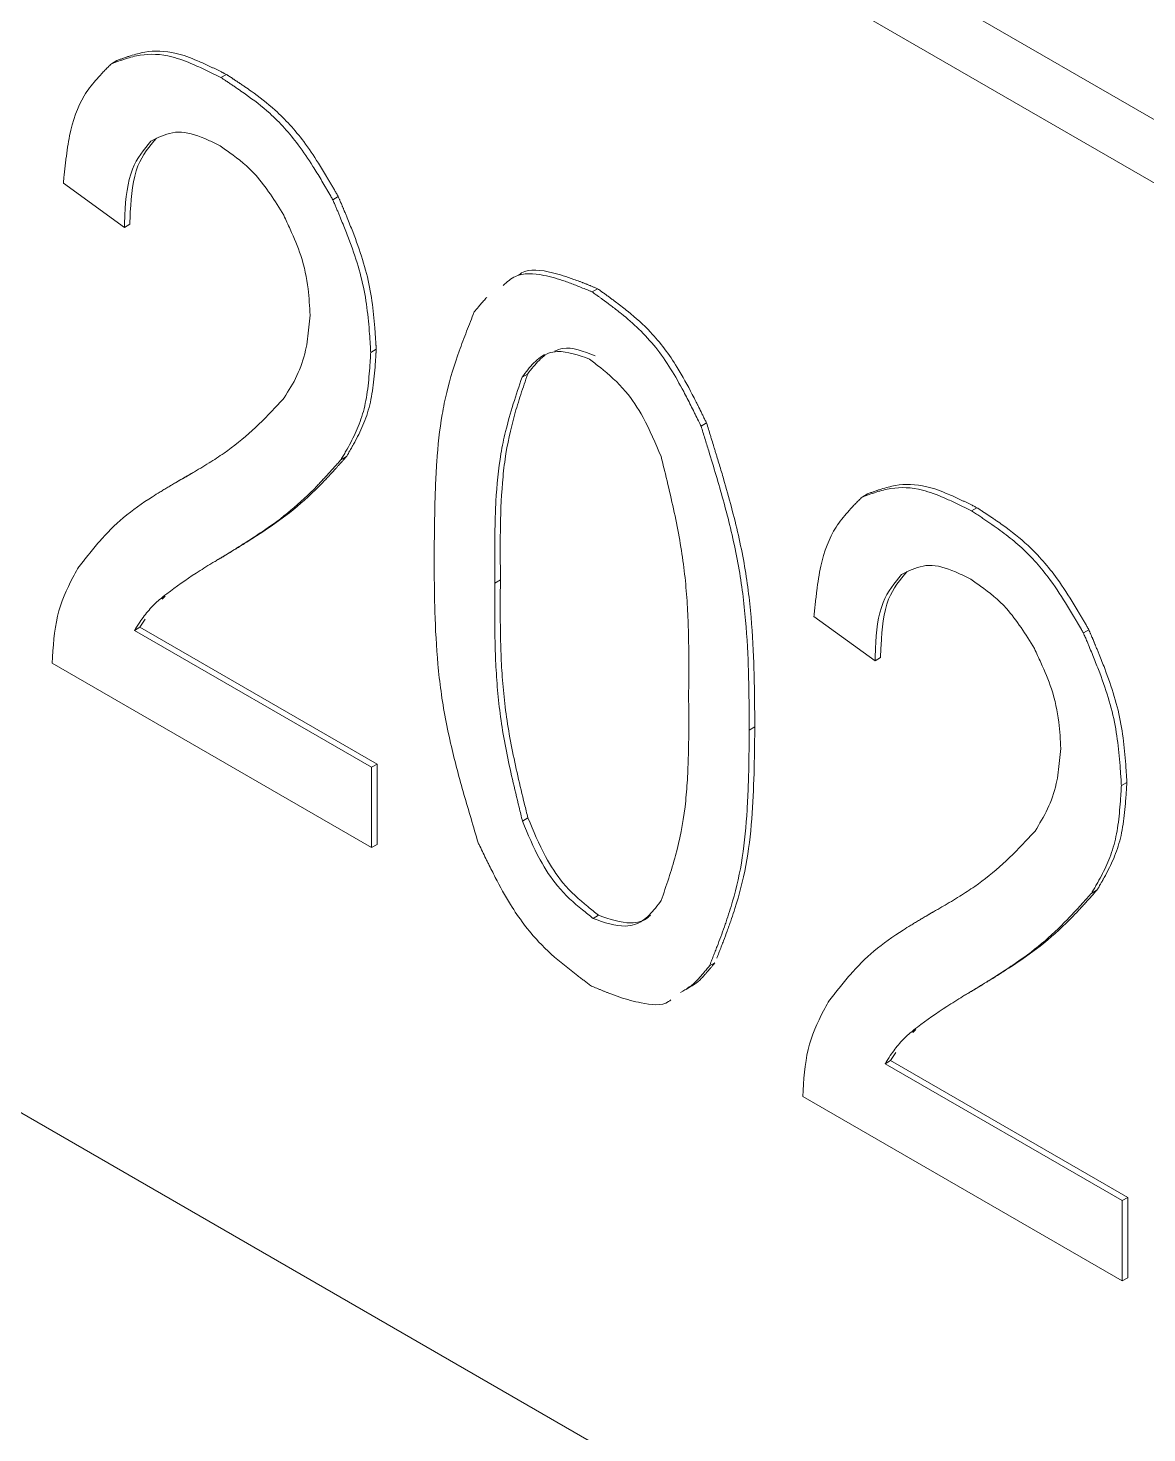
# Model space of a CAD drawing. Header units: millimetres. Extents: x -331 to 5585, y -2655 to 1513.
# Drawn here: x 4942.622 to 4944.064, y 349.839 to 351.65 of the extents above; entities that cross this region are included whole.
import ezdxf

# ---------------------------------------------------------------- set-up
doc = ezdxf.new("R2010")
doc.units = ezdxf.units.MM

msp = doc.modelspace()

# ---------------------------------------------------------------- linework, layer by layer
at = {"color": 7, "linetype": 'Continuous', "lineweight": 15}
for p, q in [((4948.6782, 348.8736), (4934.536, 357.0377)), ((4934.4653, 356.9968), (4948.6075, 348.8328)), ((4948.6075, 346.7914), (4934.4653, 354.9555)), ((4942.7298, 351.6037), (4942.7368, 351.6078)), ((4942.8709, 351.5859), (4942.878, 351.59)), ((4942.6679, 351.4496), (4942.7466, 351.3927)), ((4943.0151, 351.4285), (4943.0222, 351.4326)), ((4942.7466, 351.3927), (4942.7537, 351.3968)), ((4943.3494, 351.3097), (4943.3565, 351.3138)), ((4943.0641, 351.2317), (4943.0712, 351.2358)), ((4943.2591, 351.1997), (4943.2662, 351.2038)), ((4943.4898, 351.1366), (4943.4969, 351.1407)), ((4943.0257, 351.0934), (4943.0328, 351.0974)), ((4942.8124, 351.0637), (4942.8194, 351.0678)), ((4943.6972, 351.0452), (4943.7043, 351.0493)), ((4943.8383, 351.0274), (4943.8454, 351.0315)), ((4942.8802, 350.9725), (4942.8873, 350.9766)), ((4943.2312, 350.9384), (4943.2241, 350.9344)), ((4942.7919, 350.9133), (4942.799, 350.9174)), ((4942.7952, 350.9136), (4942.799, 350.9174)), ((4942.7666, 350.8774), (4942.7595, 350.8734)), ((4942.7666, 350.8774), (4942.7733, 350.8879)), ((4943.0722, 350.701), (4942.7666, 350.8774)), ((4943.6353, 350.8911), (4943.714, 350.8342)), ((4943.0651, 350.697), (4942.7595, 350.8734)), ((4943.9826, 350.8701), (4943.9896, 350.8741)), ((4942.6534, 350.8312), (4943.0651, 350.5935)), ((4943.714, 350.8342), (4943.7211, 350.8383)), ((4943.5519, 350.7448), (4943.559, 350.7489)), ((4943.0651, 350.697), (4943.0722, 350.701)), ((4943.0651, 350.5935), (4943.0651, 350.697)), ((4943.0722, 350.5976), (4943.0722, 350.701)), ((4944.0315, 350.6733), (4944.0386, 350.6773)), ((4943.2597, 350.6275), (4943.2667, 350.6316)), ((4943.0651, 350.5935), (4943.0722, 350.5976)), ((4943.9932, 350.5349), (4944.0003, 350.539)), ((4943.3507, 350.5021), (4943.3578, 350.5062)), ((4943.7798, 350.5052), (4943.7869, 350.5093)), ((4943.5007, 350.441), (4943.5077, 350.4451)), ((4943.8477, 350.414), (4943.8547, 350.4181)), ((4943.7594, 350.3548), (4943.7664, 350.3589)), ((4943.7627, 350.3551), (4943.7664, 350.3589)), ((4943.7341, 350.3189), (4943.727, 350.3149)), ((4944.0326, 350.1385), (4943.727, 350.3149)), ((4943.7341, 350.3189), (4943.7408, 350.3294)), ((4944.0396, 350.1425), (4943.7341, 350.3189)), ((4943.6208, 350.2727), (4944.0326, 350.035)), ((4944.0326, 350.1385), (4944.0396, 350.1425)), ((4944.0326, 350.035), (4944.0326, 350.1385)), ((4944.0396, 350.0391), (4944.0396, 350.1425)), ((4944.0326, 350.035), (4944.0396, 350.0391))]:
    msp.add_line(p, q, dxfattribs=at)
for points, knots in [([(4942.878, 351.59), (4942.8768, 351.5906), (4942.875, 351.5915), (4942.8721, 351.5929), (4942.8697, 351.5941), (4942.8674, 351.5953), (4942.865, 351.5963), (4942.8627, 351.5976), (4942.8603, 351.5986), (4942.858, 351.5998), (4942.8515, 351.6027), (4942.8363, 351.6098), (4942.8076, 351.6203), (4942.7784, 351.6209), (4942.759, 351.6153), (4942.7511, 351.6129), (4942.7486, 351.612), (4942.7467, 351.6113), (4942.7449, 351.6107), (4942.7431, 351.61), (4942.7412, 351.6094), (4942.739, 351.6086), (4942.7376, 351.6081), (4942.7368, 351.6078)], [0, 0, 0, 0, 0.022792, 0.034154, 0.056947, 0.068309, 0.079694, 0.102486, 0.113871, 0.125233, 0.148003, 0.239087, 0.421659, 0.709284, 0.854425, 0.890696, 0.899822, 0.918072, 0.936269, 0.945342, 0.963539, 0.981684, 1, 1, 1, 1]), ([(4942.7298, 351.6037), (4942.7291, 351.603), (4942.727, 351.6009), (4942.7242, 351.5981), (4942.7208, 351.5945), (4942.716, 351.5895), (4942.7067, 351.5793), (4942.6891, 351.5567), (4942.6768, 351.5214), (4942.6724, 351.4898), (4942.6709, 351.4776), (4942.6705, 351.4743), (4942.6701, 351.4711), (4942.6697, 351.4672), (4942.6693, 351.4633), (4942.6688, 351.4591), (4942.6684, 351.4545), (4942.668, 351.4512), (4942.6679, 351.4496)], [0, 0, 0, 0, 0.019803, 0.059376, 0.079144, 0.118771, 0.197736, 0.356189, 0.676398, 0.838015, 0.858238, 0.868455, 0.888656, 0.908849, 0.929036, 0.94945, 0.974605, 1, 1, 1, 1]), ([(4942.8709, 351.5859), (4942.8686, 351.5871), (4942.865, 351.5888), (4942.8591, 351.5918), (4942.8544, 351.594), (4942.8462, 351.598), (4942.831, 351.6048), (4942.8022, 351.616), (4942.7725, 351.617), (4942.7511, 351.6111), (4942.7404, 351.6075), (4942.7343, 351.6054), (4942.7313, 351.6043), (4942.7298, 351.6037)], [0, 0, 0, 0, 0.045518, 0.068311, 0.113871, 0.136617, 0.227741, 0.410221, 0.698678, 0.849051, 0.924483, 0.962183, 1, 1, 1, 1]), ([(4943.0151, 351.4285), (4943.0143, 351.43), (4943.0118, 351.4343), (4943.0084, 351.4401), (4943.0042, 351.4473), (4942.9983, 351.4573), (4942.9872, 351.4754), (4942.9668, 351.5062), (4942.937, 351.5388), (4942.9106, 351.5589), (4942.8961, 351.569), (4942.8915, 351.5722), (4942.8882, 351.5744), (4942.8855, 351.5762), (4942.8829, 351.578), (4942.8802, 351.5798), (4942.8762, 351.5824), (4942.8729, 351.5846), (4942.8709, 351.5859)], [0, 0, 0, 0, 0.021683, 0.065096, 0.086691, 0.129975, 0.216665, 0.362789, 0.610434, 0.803959, 0.852971, 0.877484, 0.889664, 0.914218, 0.926463, 0.938708, 0.963177, 1, 1, 1, 1]), ([(4943.0222, 351.4326), (4943.0214, 351.4341), (4943.0201, 351.4362), (4943.018, 351.4398), (4943.0163, 351.4427), (4943.0142, 351.4463), (4943.0125, 351.4492), (4943.0108, 351.452), (4943.0091, 351.4549), (4943.0045, 351.4628), (4942.9942, 351.4795), (4942.9738, 351.5103), (4942.9441, 351.5428), (4942.9177, 351.563), (4942.9039, 351.5726), (4942.8999, 351.5754), (4942.8979, 351.5767), (4942.8963, 351.5778), (4942.8949, 351.5787), (4942.8936, 351.5796), (4942.8923, 351.5805), (4942.8909, 351.5814), (4942.8896, 351.5823), (4942.8883, 351.5832), (4942.8866, 351.5842), (4942.8853, 351.5852), (4942.884, 351.5861), (4942.8826, 351.5869), (4942.8813, 351.5879), (4942.8796, 351.5889), (4942.8786, 351.5896), (4942.878, 351.59)], [0, 0, 0, 0, 0.021683, 0.032457, 0.05414, 0.065096, 0.086691, 0.097465, 0.108286, 0.129975, 0.216663, 0.362785, 0.610427, 0.803949, 0.852961, 0.86523, 0.877475, 0.889655, 0.895809, 0.901899, 0.914208, 0.920298, 0.926453, 0.938698, 0.944771, 0.957016, 0.96317, 0.969308, 0.981553, 0.987627, 1, 1, 1, 1]), ([(4942.7808, 351.5038), (4942.7842, 351.5056), (4942.7961, 351.5117), (4942.8189, 351.5194), (4942.8474, 351.5087), (4942.8637, 351.5011), (4942.8683, 351.4989)], [0, 0, 0, 0, 0.143307, 0.499735, 0.859441, 1, 1, 1, 1]), ([(4942.7466, 351.3927), (4942.7468, 351.3981), (4942.7476, 351.4249), (4942.7523, 351.4696), (4942.7718, 351.493), (4942.7808, 351.5038)], [0, 0, 0, 0, 0.117819, 0.591628, 1, 1, 1, 1]), ([(4942.7537, 351.3968), (4942.7538, 351.4022), (4942.7547, 351.429), (4942.7593, 351.4737), (4942.7788, 351.4971), (4942.7879, 351.5079)], [0, 0, 0, 0, 0.117819, 0.591628, 1, 1, 1, 1]), ([(4942.8683, 351.4989), (4942.873, 351.4957), (4942.8891, 351.4846), (4942.9206, 351.4593), (4942.9406, 351.4268), (4942.9519, 351.4084)], [0, 0, 0, 0, 0.151239, 0.520913, 1, 1, 1, 1]), ([(4943.0641, 351.2317), (4943.064, 351.2331), (4943.0638, 351.236), (4943.0636, 351.2395), (4943.0634, 351.243), (4943.0632, 351.2458), (4943.063, 351.2486), (4943.0628, 351.2515), (4943.0622, 351.2593), (4943.0607, 351.2778), (4943.0571, 351.3067), (4943.0485, 351.3427), (4943.0379, 351.3729), (4943.0296, 351.3938), (4943.0256, 351.4035), (4943.0234, 351.4088), (4943.0222, 351.4117), (4943.021, 351.4147), (4943.0197, 351.4177), (4943.0185, 351.4207), (4943.0168, 351.4246), (4943.0158, 351.4269), (4943.0151, 351.4285)], [0, 0, 0, 0, 0.022424, 0.045117, 0.056463, 0.078887, 0.090239, 0.101591, 0.124306, 0.214479, 0.395574, 0.574285, 0.753072, 0.84218, 0.886612, 0.897747, 0.920052, 0.931187, 0.942394, 0.964736, 0.97568, 1, 1, 1, 1]), ([(4943.0712, 351.2358), (4943.0711, 351.2365), (4943.071, 351.2379), (4943.0709, 351.2397), (4943.0708, 351.2414), (4943.0707, 351.2429), (4943.0706, 351.2443), (4943.0705, 351.2457), (4943.0704, 351.2471), (4943.0703, 351.2489), (4943.0702, 351.2503), (4943.0701, 351.2517), (4943.07, 351.2531), (4943.0699, 351.2545), (4943.0698, 351.2563), (4943.0697, 351.2577), (4943.0695, 351.2602), (4943.0689, 351.2676), (4943.0673, 351.2862), (4943.0634, 351.3152), (4943.0542, 351.3513), (4943.0433, 351.3813), (4943.0358, 351.4), (4943.0327, 351.4075), (4943.0318, 351.4097), (4943.0311, 351.4116), (4943.0304, 351.413), (4943.0298, 351.4145), (4943.0292, 351.416), (4943.0284, 351.4179), (4943.0278, 351.4194), (4943.027, 351.4212), (4943.0264, 351.4227), (4943.0258, 351.4242), (4943.0251, 351.4257), (4943.0245, 351.4272), (4943.0235, 351.4296), (4943.0228, 351.4313), (4943.0222, 351.4326)], [0, 0, 0, 0, 0.011078, 0.022424, 0.028095, 0.039441, 0.045117, 0.050788, 0.062134, 0.06781, 0.078887, 0.084563, 0.090239, 0.101591, 0.107273, 0.118624, 0.124306, 0.146759, 0.237271, 0.418278, 0.596533, 0.774785, 0.863705, 0.874804, 0.885903, 0.897038, 0.902492, 0.907945, 0.91908, 0.924797, 0.935932, 0.941423, 0.952594, 0.958047, 0.963538, 0.974709, 0.980199, 1, 1, 1, 1]), ([(4942.9519, 351.4084), (4942.9547, 351.4024), (4942.9627, 351.3853), (4942.9764, 351.3534), (4942.9841, 351.3154), (4942.9853, 351.2908), (4942.9859, 351.2796)], [0, 0, 0, 0, 0.138019, 0.393143, 0.723546, 1, 1, 1, 1]), ([(4943.3494, 351.3097), (4943.3483, 351.3102), (4943.3448, 351.3116), (4943.3389, 351.3139), (4943.3331, 351.3163), (4943.325, 351.3195), (4943.3098, 351.3252), (4943.2828, 351.3331), (4943.2532, 351.3347), (4943.2397, 351.3225), (4943.2347, 351.318)], [0, 0, 0, 0, 0.0273745, 0.0821712, 0.1368873, 0.1642298, 0.273817, 0.4932781, 0.8133619, 1, 1, 1, 1]), ([(4943.3565, 351.3138), (4943.3559, 351.314), (4943.3548, 351.3145), (4943.353, 351.3152), (4943.3513, 351.3159), (4943.3495, 351.3166), (4943.3481, 351.3172), (4943.3466, 351.3178), (4943.3451, 351.3184), (4943.3437, 351.319), (4943.3422, 351.3196), (4943.3408, 351.3202), (4943.339, 351.3208), (4943.3376, 351.3214), (4943.3361, 351.322), (4943.3347, 351.3225), (4943.3312, 351.3239), (4943.3189, 351.3285), (4943.2934, 351.3362), (4943.2668, 351.3407), (4943.2559, 351.3322), (4943.2546, 351.3312)], [0, 0, 0, 0, 0.016095, 0.03219, 0.048286, 0.064381, 0.080476, 0.088524, 0.104678, 0.120773, 0.128726, 0.144821, 0.160976, 0.177131, 0.185178, 0.201238, 0.217393, 0.281793, 0.539688, 0.946097, 1, 1, 1, 1]), ([(4943.4898, 351.1366), (4943.4891, 351.1381), (4943.4868, 351.1425), (4943.484, 351.1485), (4943.4802, 351.1559), (4943.4751, 351.1663), (4943.4603, 351.195), (4943.4392, 351.2305), (4943.41, 351.2622), (4943.3907, 351.2787), (4943.3772, 351.2893), (4943.3704, 351.2944), (4943.3665, 351.2973), (4943.3635, 351.2995), (4943.3606, 351.3016), (4943.3577, 351.3037), (4943.354, 351.3064), (4943.3512, 351.3084), (4943.3494, 351.3097)], [0, 0, 0, 0, 0.020903, 0.063062, 0.084005, 0.126008, 0.210286, 0.493165, 0.634409, 0.775085, 0.845283, 0.880332, 0.897932, 0.915469, 0.932972, 0.950537, 0.968103, 1, 1, 1, 1]), ([(4943.4969, 351.1407), (4943.4965, 351.1414), (4943.4954, 351.1436), (4943.4939, 351.1466), (4943.4921, 351.1503), (4943.4906, 351.1533), (4943.4894, 351.1559), (4943.4884, 351.1578), (4943.4877, 351.1593), (4943.4868, 351.1611), (4943.486, 351.1626), (4943.4851, 351.1644), (4943.4841, 351.1663), (4943.4819, 351.1708), (4943.4739, 351.1863), (4943.4568, 351.218), (4943.4286, 351.256), (4943.4007, 351.2805), (4943.3847, 351.2931), (4943.3779, 351.2981), (4943.3757, 351.2997), (4943.3742, 351.3009), (4943.373, 351.3018), (4943.3714, 351.3029), (4943.3702, 351.3038), (4943.3689, 351.3047), (4943.3677, 351.3056), (4943.3665, 351.3066), (4943.3649, 351.3076), (4943.3637, 351.3085), (4943.3615, 351.3101), (4943.3592, 351.3118), (4943.3573, 351.3132), (4943.3565, 351.3138)], [0, 0, 0, 0, 0.0103362, 0.0314388, 0.0419707, 0.0630734, 0.0736442, 0.0788123, 0.0893831, 0.0945909, 0.1050065, 0.1104098, 0.1208255, 0.1314748, 0.1734589, 0.3419045, 0.5854192, 0.7642006, 0.8531225, 0.8753606, 0.8864677, 0.8920339, 0.9031663, 0.9086704, 0.9198027, 0.9253689, 0.9309351, 0.9420675, 0.947543, 0.9586754, 0.9642416, 0.9864738, 1, 1, 1, 1]), ([(4943.2136, 351.3025), (4943.2122, 351.301), (4943.2094, 351.298), (4943.2061, 351.2941), (4943.2031, 351.2905), (4943.2004, 351.2874), (4943.1984, 351.285), (4943.1974, 351.2838)], [0, 0, 0, 0, 0.249317, 0.499403, 0.624047, 0.812221, 1, 1, 1, 1]), ([(4942.9859, 351.2796), (4942.9854, 351.2745), (4942.984, 351.259), (4942.9806, 351.2311), (4942.9697, 351.2006), (4942.9584, 351.1825), (4942.9527, 351.1733)], [0, 0, 0, 0, 0.123476, 0.370515, 0.681119, 1, 1, 1, 1]), ([(4943.1974, 351.2838), (4943.1958, 351.2796), (4943.1925, 351.2714), (4943.1876, 351.2589), (4943.1828, 351.2462), (4943.1735, 351.2208), (4943.1637, 351.1899), (4943.1539, 351.1423), (4943.1496, 351.1014), (4943.1474, 351.0591), (4943.1466, 351.0298), (4943.1462, 351.0031), (4943.146, 350.9872), (4943.1459, 350.9792)], [0, 0, 0, 0, 0.047655, 0.095394, 0.143146, 0.190877, 0.381862, 0.477374, 0.668536, 0.763993, 0.859472, 0.92974, 1, 1, 1, 1]), ([(4943.3007, 351.2331), (4943.3043, 351.2346), (4943.3189, 351.2408), (4943.3384, 351.233), (4943.3531, 351.2272)], [0, 0, 0, 0, 0.246083, 1, 1, 1, 1]), ([(4943.0257, 351.0934), (4943.0263, 351.0943), (4943.0273, 351.0961), (4943.0294, 351.0997), (4943.0316, 351.1034), (4943.0352, 351.1099), (4943.0418, 351.122), (4943.051, 351.1419), (4943.0584, 351.1693), (4943.0615, 351.1948), (4943.0628, 351.2119), (4943.0633, 351.2198), (4943.0636, 351.2238), (4943.0638, 351.2278), (4943.064, 351.2304), (4943.0641, 351.2317)], [0, 0, 0, 0, 0.024293, 0.048553, 0.097041, 0.121528, 0.218589, 0.412945, 0.60742, 0.803203, 0.901659, 0.926035, 0.950693, 0.975347, 1, 1, 1, 1]), ([(4943.0328, 351.0974), (4943.0331, 351.0979), (4943.0336, 351.0988), (4943.0344, 351.1002), (4943.0355, 351.102), (4943.0364, 351.1036), (4943.0373, 351.1052), (4943.0378, 351.1061), (4943.0383, 351.107), (4943.0389, 351.1079), (4943.0394, 351.1089), (4943.0399, 351.1098), (4943.0404, 351.1107), (4943.0419, 351.1132), (4943.0472, 351.1231), (4943.0559, 351.1404), (4943.0643, 351.167), (4943.0678, 351.192), (4943.0693, 351.2087), (4943.0698, 351.2156), (4943.07, 351.2179), (4943.07, 351.2192), (4943.0702, 351.2205), (4943.0702, 351.2214), (4943.0703, 351.2227), (4943.0704, 351.2241), (4943.0705, 351.2254), (4943.0705, 351.2264), (4943.0706, 351.2277), (4943.0707, 351.229), (4943.0708, 351.2303), (4943.0709, 351.2316), (4943.071, 351.2329), (4943.0711, 351.2344), (4943.0711, 351.2353), (4943.0712, 351.2358)], [0, 0, 0, 0, 0.0122917, 0.0242924, 0.036552, 0.0608443, 0.0666994, 0.0789589, 0.0850728, 0.0909279, 0.1031874, 0.1093012, 0.1154151, 0.1273511, 0.1761047, 0.3702011, 0.564875, 0.7592669, 0.8563762, 0.8807631, 0.8868598, 0.8990474, 0.9051441, 0.9109467, 0.9170378, 0.9292254, 0.9353166, 0.9414077, 0.9474988, 0.9596811, 0.9657722, 0.9718633, 0.983757, 0.9898481, 1, 1, 1, 1]), ([(4943.2591, 351.1997), (4943.2616, 351.2029), (4943.2688, 351.2124), (4943.2818, 351.2272), (4943.3081, 351.2365), (4943.3317, 351.2282), (4943.3461, 351.2231)], [0, 0, 0, 0, 0.125461, 0.369472, 0.616471, 1, 1, 1, 1]), ([(4943.2662, 351.2038), (4943.2686, 351.207), (4943.2755, 351.2163), (4943.2837, 351.2238), (4943.289, 351.2287)], [0, 0, 0, 0, 0.352346, 1, 1, 1, 1]), ([(4943.3461, 351.2231), (4943.3507, 351.2195), (4943.3665, 351.207), (4943.392, 351.1852), (4943.4188, 351.1437), (4943.4311, 351.1145), (4943.4382, 351.0975)], [0, 0, 0, 0, 0.1214168, 0.4144001, 0.6604929, 1, 1, 1, 1]), ([(4943.2312, 350.9384), (4943.2312, 350.9412), (4943.2311, 350.9453), (4943.2311, 350.9521), (4943.2311, 350.9576), (4943.231, 350.9631), (4943.231, 350.9685), (4943.231, 350.974), (4943.231, 350.9794), (4943.231, 350.9876), (4943.2312, 351.016), (4943.2325, 351.0534), (4943.238, 351.1044), (4943.2464, 351.1421), (4943.2574, 351.1776), (4943.2633, 351.195), (4943.2662, 351.2038)], [0, 0, 0, 0, 0.028164, 0.042246, 0.07041, 0.084492, 0.098574, 0.126569, 0.140651, 0.154733, 0.211061, 0.436124, 0.548735, 0.773232, 0.886601, 1, 1, 1, 1]), ([(4943.2241, 350.9344), (4943.2241, 350.9371), (4943.224, 350.9453), (4943.224, 350.9562), (4943.2239, 350.9671), (4943.2239, 350.9835), (4943.2241, 351.0079), (4943.2256, 351.0506), (4943.2295, 351.0918), (4943.2382, 351.1328), (4943.2476, 351.1654), (4943.2553, 351.1883), (4943.2591, 351.1997)], [0, 0, 0, 0, 0.028163, 0.084488, 0.112482, 0.140644, 0.253133, 0.365709, 0.59095, 0.703565, 0.85168, 1, 1, 1, 1]), ([(4942.9527, 351.1733), (4942.95, 351.1704), (4942.9365, 351.1559), (4942.912, 351.13), (4942.8816, 351.1059), (4942.8551, 351.0887), (4942.8396, 351.0794), (4942.8287, 351.0731), (4942.8233, 351.0699), (4942.8178, 351.0669), (4942.8142, 351.0648), (4942.8124, 351.0637)], [0, 0, 0, 0, 0.065105, 0.325674, 0.58646, 0.716722, 0.858417, 0.893795, 0.929242, 0.964553, 1, 1, 1, 1]), ([(4943.5519, 350.7448), (4943.5519, 350.7503), (4943.5518, 350.7612), (4943.5517, 350.7749), (4943.5515, 350.7886), (4943.5512, 350.8078), (4943.5501, 350.8466), (4943.5472, 350.8918), (4943.5398, 350.9499), (4943.5282, 351.0066), (4943.5125, 351.0626), (4943.5013, 351.0995), (4943.4947, 351.1207), (4943.4914, 351.1313), (4943.4898, 351.1366)], [0, 0, 0, 0, 0.044567, 0.089001, 0.111286, 0.155727, 0.24478, 0.422892, 0.511956, 0.690425, 0.845021, 0.922482, 0.961228, 1, 1, 1, 1]), ([(4943.559, 350.7489), (4943.559, 350.7516), (4943.559, 350.7558), (4943.5589, 350.7626), (4943.5589, 350.7681), (4943.5588, 350.7749), (4943.5587, 350.7817), (4943.5587, 350.7886), (4943.5585, 350.7955), (4943.5585, 350.8009), (4943.5583, 350.8106), (4943.5576, 350.8396), (4943.5551, 350.89), (4943.5465, 350.9598), (4943.5325, 351.0201), (4943.5206, 351.0626), (4943.5143, 351.0838), (4943.5111, 351.0944), (4943.5092, 351.1005), (4943.5078, 351.1051), (4943.506, 351.1111), (4943.5041, 351.1172), (4943.5022, 351.1233), (4943.5008, 351.1279), (4943.499, 351.1336), (4943.4977, 351.1379), (4943.4969, 351.1407)], [0, 0, 0, 0, 0.022284, 0.033426, 0.05571, 0.066719, 0.089003, 0.111289, 0.122432, 0.144719, 0.155731, 0.200316, 0.378441, 0.55675, 0.735182, 0.824117, 0.868712, 0.890883, 0.901994, 0.913106, 0.924352, 0.94648, 0.957617, 0.968755, 0.979893, 1, 1, 1, 1]), ([(4942.8802, 350.9725), (4942.8819, 350.9735), (4942.8851, 350.9755), (4942.89, 350.9786), (4942.8966, 350.9827), (4942.9079, 350.9899), (4942.9305, 351.0046), (4942.9614, 351.027), (4942.9853, 351.0495), (4942.9975, 351.0624), (4942.9998, 351.0648), (4943.0014, 351.0666), (4943.0034, 351.0687), (4943.006, 351.0715), (4943.0093, 351.0751), (4943.0125, 351.0786), (4943.0151, 351.0815), (4943.0171, 351.0836), (4943.0186, 351.0855), (4943.0203, 351.0872), (4943.0219, 351.089), (4943.0238, 351.0912), (4943.0251, 351.0927), (4943.0257, 351.0934)], [0, 0, 0, 0, 0.030762, 0.061525, 0.092287, 0.153818, 0.276877, 0.522981, 0.761176, 0.791062, 0.798489, 0.813493, 0.828321, 0.843273, 0.87315, 0.902976, 0.917876, 0.932775, 0.947827, 0.955201, 0.970075, 0.985126, 1, 1, 1, 1]), ([(4942.8906, 350.9786), (4942.8911, 350.979), (4942.8925, 350.9798), (4942.8947, 350.9811), (4942.8971, 350.9827), (4942.8996, 350.9842), (4942.902, 350.9857), (4942.9052, 350.9878), (4942.9085, 350.9898), (4942.9142, 350.9935), (4942.9312, 351.0044), (4942.961, 351.0249), (4942.9884, 351.0498), (4943.0037, 351.0655), (4943.0072, 351.0692), (4943.0079, 351.0701), (4943.0089, 351.071), (4943.0096, 351.0718), (4943.0105, 351.0728), (4943.0114, 351.0738), (4943.0137, 351.0762), (4943.0162, 351.0791), (4943.0186, 351.0816), (4943.0199, 351.083), (4943.0206, 351.0838), (4943.0215, 351.0849), (4943.0224, 351.0859), (4943.0234, 351.0869), (4943.0243, 351.0879), (4943.025, 351.0887), (4943.0259, 351.0897), (4943.0266, 351.0905), (4943.0275, 351.0916), (4943.0283, 351.0924), (4943.0292, 351.0934), (4943.0299, 351.0942), (4943.0308, 351.0952), (4943.0317, 351.0962), (4943.0325, 351.097), (4943.0328, 351.0974)], [0, 0, 0, 0, 0.01013, 0.025788, 0.041548, 0.057173, 0.072966, 0.088726, 0.120079, 0.135807, 0.198623, 0.449935, 0.724469, 0.793315, 0.797652, 0.806326, 0.810484, 0.819158, 0.823495, 0.832143, 0.840637, 0.875201, 0.892315, 0.896626, 0.905247, 0.909558, 0.918179, 0.9268, 0.93111, 0.939705, 0.944016, 0.952637, 0.956947, 0.965542, 0.969853, 0.978474, 0.982784, 0.991379, 1, 1, 1, 1]), ([(4943.4382, 351.0975), (4943.4397, 351.0915), (4943.4471, 351.0614), (4943.46, 351.0071), (4943.469, 350.9483), (4943.4724, 350.9029), (4943.4737, 350.8695), (4943.474, 350.8421), (4943.4739, 350.823), (4943.4739, 350.8112), (4943.4738, 350.8012), (4943.4738, 350.7939), (4943.4737, 350.7903)], [0, 0, 0, 0, 0.055898, 0.28002, 0.504416, 0.616543, 0.728476, 0.840463, 0.896534, 0.924569, 0.962284, 1, 1, 1, 1]), ([(4942.835, 351.0767), (4942.8344, 351.0764), (4942.8328, 351.0755), (4942.8304, 351.074), (4942.8276, 351.0725), (4942.8249, 351.0709), (4942.8222, 351.0693), (4942.8204, 351.0683), (4942.8194, 351.0678)], [0, 0, 0, 0, 0.12449, 0.300202, 0.474899, 0.649254, 0.825304, 1, 1, 1, 1]), ([(4942.8124, 351.0637), (4942.8107, 351.0627), (4942.8083, 351.0612), (4942.8049, 351.0593), (4942.8025, 351.0578), (4942.8, 351.0563), (4942.7975, 351.0548), (4942.7951, 351.0533), (4942.7901, 351.0503), (4942.773, 351.0395), (4942.7453, 351.0206), (4942.7189, 350.9937), (4942.7036, 350.9749), (4942.6966, 350.9661), (4942.6932, 350.9617), (4942.6903, 350.958), (4942.688, 350.9551), (4942.6868, 350.9536), (4942.6863, 350.9528)], [0, 0, 0, 0, 0.034792, 0.0519862, 0.0693641, 0.0867421, 0.1040838, 0.1215743, 0.1389161, 0.2083288, 0.4861724, 0.7422409, 0.8710804, 0.9033211, 0.9355069, 0.9676654, 0.9837446, 1, 1, 1, 1]), ([(4943.8383, 351.0274), (4943.836, 351.0286), (4943.8325, 351.0303), (4943.8266, 351.0333), (4943.8219, 351.0355), (4943.8137, 351.0395), (4943.7984, 351.0463), (4943.7696, 351.0575), (4943.74, 351.0585), (4943.7185, 351.0526), (4943.7078, 351.049), (4943.7018, 351.0469), (4943.6987, 351.0458), (4943.6972, 351.0452)], [0, 0, 0, 0, 0.0455856, 0.0683106, 0.1138706, 0.1366167, 0.227741, 0.4102208, 0.6986777, 0.849051, 0.9244833, 0.9621826, 1, 1, 1, 1]), ([(4943.8454, 351.0315), (4943.8442, 351.0321), (4943.8425, 351.033), (4943.8395, 351.0344), (4943.8372, 351.0356), (4943.8348, 351.0368), (4943.8325, 351.0378), (4943.8301, 351.0391), (4943.8278, 351.0401), (4943.8254, 351.0413), (4943.819, 351.0442), (4943.8037, 351.0513), (4943.775, 351.0618), (4943.7458, 351.0624), (4943.7264, 351.0568), (4943.7186, 351.0544), (4943.716, 351.0535), (4943.7142, 351.0528), (4943.7123, 351.0522), (4943.7105, 351.0515), (4943.7087, 351.0509), (4943.7065, 351.0501), (4943.705, 351.0496), (4943.7043, 351.0493)], [0, 0, 0, 0, 0.022792, 0.034154, 0.056947, 0.068309, 0.079694, 0.102486, 0.113871, 0.125233, 0.148003, 0.239087, 0.421659, 0.709284, 0.854425, 0.890696, 0.899822, 0.918072, 0.936269, 0.945342, 0.963539, 0.981684, 1, 1, 1, 1]), ([(4943.6972, 351.0452), (4943.6965, 351.0445), (4943.6944, 351.0424), (4943.6917, 351.0396), (4943.6889, 351.0368), (4943.6848, 351.0325), (4943.6761, 351.023), (4943.6581, 351.001), (4943.6449, 350.9659), (4943.6399, 350.9324), (4943.6379, 350.916), (4943.637, 350.9077), (4943.6363, 350.9008), (4943.6357, 350.8952), (4943.6355, 350.8925), (4943.6353, 350.8911)], [0, 0, 0, 0, 0.019804, 0.059379, 0.079148, 0.098884, 0.178087, 0.336399, 0.656618, 0.828008, 0.871067, 0.914068, 0.95704, 0.978641, 1, 1, 1, 1]), ([(4943.9826, 350.8701), (4943.9817, 350.8715), (4943.9792, 350.8758), (4943.9759, 350.8816), (4943.9725, 350.8873), (4943.9674, 350.8959), (4943.9561, 350.9145), (4943.9349, 350.9471), (4943.9072, 350.9773), (4943.8803, 350.9987), (4943.8656, 351.0092), (4943.8568, 351.0151), (4943.8542, 351.0169), (4943.8516, 351.0187), (4943.8489, 351.0204), (4943.8463, 351.0222), (4943.8427, 351.0245), (4943.8401, 351.0263), (4943.8383, 351.0274)], [0, 0, 0, 0, 0.021681, 0.06509, 0.086684, 0.108278, 0.194929, 0.368642, 0.61437, 0.740537, 0.870116, 0.886369, 0.902558, 0.918834, 0.93507, 0.951323, 0.967512, 1, 1, 1, 1]), ([(4943.9896, 350.8741), (4943.9892, 350.8749), (4943.988, 350.877), (4943.9863, 350.8799), (4943.9842, 350.8835), (4943.9825, 350.8864), (4943.9808, 350.8893), (4943.9791, 350.8921), (4943.9774, 350.895), (4943.9744, 350.9), (4943.9654, 350.915), (4943.9459, 350.9458), (4943.9145, 350.982), (4943.8869, 351.0031), (4943.8719, 351.0138), (4943.8673, 351.0169), (4943.8653, 351.0183), (4943.8639, 351.0192), (4943.8625, 351.0202), (4943.8611, 351.0211), (4943.8597, 351.022), (4943.8583, 351.023), (4943.8569, 351.0239), (4943.8555, 351.0249), (4943.8541, 351.0257), (4943.8527, 351.0267), (4943.8513, 351.0276), (4943.85, 351.0285), (4943.8486, 351.0295), (4943.8472, 351.0303), (4943.8461, 351.031), (4943.8454, 351.0315)], [0, 0, 0, 0, 0.010957, 0.032463, 0.043375, 0.065108, 0.075884, 0.086707, 0.108306, 0.119175, 0.162569, 0.33611, 0.592354, 0.794626, 0.845949, 0.871559, 0.877972, 0.884385, 0.897234, 0.903647, 0.91006, 0.922886, 0.929299, 0.935712, 0.948519, 0.954996, 0.961409, 0.974235, 0.980648, 0.987045, 1, 1, 1, 1]), ([(4942.7919, 350.9133), (4942.795, 350.9157), (4942.8104, 350.9274), (4942.8326, 350.9435), (4942.8543, 350.9568), (4942.8638, 350.9626), (4942.8672, 350.9647), (4942.8707, 350.9668), (4942.8741, 350.9689), (4942.8776, 350.9709), (4942.8794, 350.972), (4942.8802, 350.9725)], [0, 0, 0, 0, 0.108826, 0.544066, 0.771849, 0.828874, 0.857415, 0.885955, 0.943093, 0.971403, 1, 1, 1, 1]), ([(4942.8679, 350.9649), (4942.8692, 350.9656), (4942.8709, 350.9667), (4942.873, 350.968), (4942.8748, 350.969), (4942.8765, 350.9701), (4942.8782, 350.9711), (4942.8799, 350.9722), (4942.8817, 350.9732), (4942.8834, 350.9742), (4942.8851, 350.9752), (4942.8864, 350.976), (4942.8873, 350.9766)], [0, 0, 0, 0, 0.197316, 0.264798, 0.331192, 0.465063, 0.531457, 0.598938, 0.733075, 0.799469, 0.865863, 1, 1, 1, 1]), ([(4943.1459, 350.9792), (4943.1459, 350.9738), (4943.1459, 350.9575), (4943.146, 350.9302), (4943.1468, 350.8862), (4943.1492, 350.8413), (4943.1556, 350.7835), (4943.1662, 350.7274), (4943.1839, 350.6618), (4943.1964, 350.6204), (4943.2026, 350.5996)], [0, 0, 0, 0, 0.0457163, 0.1372875, 0.228881, 0.4121885, 0.5038362, 0.6873773, 0.8434604, 1, 1, 1, 1]), ([(4942.6863, 350.9528), (4942.6842, 350.9491), (4942.6741, 350.9303), (4942.6574, 350.8943), (4942.6547, 350.8522), (4942.6534, 350.8312)], [0, 0, 0, 0, 0.111106, 0.557312, 1, 1, 1, 1]), ([(4943.7211, 350.8383), (4943.7213, 350.8437), (4943.7221, 350.8705), (4943.7268, 350.9152), (4943.7463, 350.9386), (4943.7553, 350.9494)], [0, 0, 0, 0, 0.117819, 0.591628, 1, 1, 1, 1]), ([(4943.7482, 350.9453), (4943.7516, 350.9471), (4943.7636, 350.9532), (4943.7863, 350.9609), (4943.8148, 350.9503), (4943.8312, 350.9426), (4943.8357, 350.9404)], [0, 0, 0, 0, 0.143307, 0.499735, 0.859441, 1, 1, 1, 1]), ([(4943.2597, 350.6275), (4943.2582, 350.6335), (4943.2508, 350.6636), (4943.2378, 350.7178), (4943.2288, 350.7767), (4943.2255, 350.8221), (4943.2242, 350.8555), (4943.2239, 350.8851), (4943.2239, 350.9114), (4943.224, 350.9267), (4943.2241, 350.9344)], [0, 0, 0, 0, 0.0559513, 0.2803284, 0.5049994, 0.6172557, 0.7293219, 0.8414426, 0.9208034, 1, 1, 1, 1]), ([(4943.2667, 350.6316), (4943.2652, 350.6376), (4943.2578, 350.6677), (4943.2449, 350.7219), (4943.2359, 350.7808), (4943.2326, 350.8262), (4943.2313, 350.8596), (4943.231, 350.887), (4943.231, 350.906), (4943.231, 350.9169), (4943.2311, 350.9268), (4943.2311, 350.934), (4943.2312, 350.9384)], [0, 0, 0, 0, 0.055951, 0.280328, 0.504999, 0.617256, 0.729322, 0.841442, 0.89758, 0.925649, 0.953551, 1, 1, 1, 1]), ([(4943.714, 350.8342), (4943.7142, 350.8396), (4943.715, 350.8664), (4943.7197, 350.9111), (4943.7392, 350.9345), (4943.7482, 350.9453)], [0, 0, 0, 0, 0.117819, 0.591628, 1, 1, 1, 1]), ([(4943.8357, 350.9404), (4943.8404, 350.9372), (4943.8566, 350.9261), (4943.888, 350.9008), (4943.9081, 350.8683), (4943.9194, 350.8499)], [0, 0, 0, 0, 0.151239, 0.520913, 1, 1, 1, 1]), ([(4942.7595, 350.8734), (4942.7618, 350.8769), (4942.7676, 350.8862), (4942.778, 350.9001), (4942.7873, 350.9089), (4942.7919, 350.9133)], [0, 0, 0, 0, 0.234185, 0.615903, 1, 1, 1, 1]), ([(4944.0315, 350.6733), (4944.0314, 350.6747), (4944.0312, 350.6789), (4944.0308, 350.6845), (4944.0304, 350.6902), (4944.0298, 350.6987), (4944.0283, 350.7171), (4944.0249, 350.7461), (4944.0166, 350.7821), (4944.006, 350.8125), (4943.9977, 350.8336), (4943.9928, 350.8457), (4943.9896, 350.8532), (4943.9871, 350.8595), (4943.9849, 350.8646), (4943.9833, 350.8682), (4943.9826, 350.8701)], [0, 0, 0, 0, 0.022425, 0.067811, 0.090241, 0.11295, 0.203358, 0.38427, 0.564121, 0.743883, 0.833689, 0.87858, 0.923264, 0.945869, 0.972803, 1, 1, 1, 1]), ([(4944.0386, 350.6773), (4944.0385, 350.678), (4944.0384, 350.6801), (4944.0382, 350.683), (4944.038, 350.6858), (4944.0379, 350.6886), (4944.0377, 350.6914), (4944.0375, 350.6942), (4944.0373, 350.6971), (4944.0367, 350.7049), (4944.0352, 350.7234), (4944.0316, 350.7523), (4944.0231, 350.7883), (4944.0124, 350.8184), (4944.0047, 350.8379), (4944.0013, 350.8461), (4944.0001, 350.8491), (4943.9993, 350.851), (4943.9986, 350.8529), (4943.998, 350.8544), (4943.9972, 350.8562), (4943.9965, 350.8577), (4943.9958, 350.8596), (4943.9951, 350.8611), (4943.9945, 350.8625), (4943.9939, 350.864), (4943.9933, 350.8655), (4943.9925, 350.8674), (4943.9918, 350.8689), (4943.9912, 350.8704), (4943.9905, 350.872), (4943.99, 350.8733), (4943.9896, 350.8741)], [0, 0, 0, 0, 0.011078, 0.03377, 0.045117, 0.056463, 0.078892, 0.090239, 0.10159, 0.124305, 0.214477, 0.395572, 0.574281, 0.753068, 0.842176, 0.864374, 0.875473, 0.886608, 0.892289, 0.903424, 0.908878, 0.920049, 0.92573, 0.936675, 0.942357, 0.947847, 0.959018, 0.964509, 0.975679, 0.981397, 0.986887, 1, 1, 1, 1]), ([(4943.9194, 350.8499), (4943.9222, 350.8439), (4943.9301, 350.8268), (4943.9439, 350.7949), (4943.9515, 350.757), (4943.9528, 350.7323), (4943.9533, 350.7211)], [0, 0, 0, 0, 0.138019, 0.393143, 0.723546, 1, 1, 1, 1]), ([(4943.4737, 350.7903), (4943.4738, 350.7848), (4943.4738, 350.7766), (4943.4739, 350.7657), (4943.4739, 350.7548), (4943.4739, 350.7358), (4943.4735, 350.7088), (4943.4721, 350.6769), (4943.4684, 350.6337), (4943.4601, 350.5927), (4943.4482, 350.5538), (4943.4417, 350.5347), (4943.4384, 350.5251)], [0, 0, 0, 0, 0.056157, 0.08432, 0.112482, 0.168638, 0.281136, 0.393764, 0.506285, 0.751532, 0.875795, 1, 1, 1, 1]), ([(4943.51, 350.4509), (4943.5101, 350.4511), (4943.5106, 350.4522), (4943.5114, 350.4545), (4943.5127, 350.4576), (4943.5139, 350.4607), (4943.5151, 350.4638), (4943.5163, 350.467), (4943.5175, 350.4701), (4943.5199, 350.4764), (4943.5227, 350.4837), (4943.5254, 350.4912), (4943.5269, 350.4955), (4943.528, 350.4987), (4943.5303, 350.5051), (4943.5378, 350.528), (4943.5488, 350.5692), (4943.5557, 350.6286), (4943.5576, 350.6718), (4943.5582, 350.6953), (4943.5583, 350.6997), (4943.5584, 350.7028), (4943.5584, 350.7053), (4943.5585, 350.7084), (4943.5585, 350.7115), (4943.5586, 350.7146), (4943.5586, 350.7177), (4943.5587, 350.7208), (4943.5587, 350.7239), (4943.5588, 350.7271), (4943.5588, 350.7295), (4943.5588, 350.7327), (4943.5589, 350.7358), (4943.5589, 350.7389), (4943.5589, 350.742), (4943.559, 350.7452), (4943.559, 350.7477), (4943.559, 350.7489)], [0, 0, 0, 0, 0.001558, 0.013849, 0.025991, 0.038269, 0.050547, 0.062813, 0.074942, 0.087195, 0.136135, 0.160682, 0.172863, 0.18517, 0.197328, 0.246353, 0.44246, 0.638582, 0.819048, 0.841672, 0.853056, 0.858748, 0.869985, 0.875677, 0.886913, 0.898296, 0.903841, 0.915223, 0.926459, 0.932149, 0.943531, 0.949076, 0.960457, 0.971693, 0.977383, 0.988765, 1, 1, 1, 1]), ([(4943.5007, 350.441), (4943.5015, 350.4431), (4943.5031, 350.4473), (4943.5056, 350.4535), (4943.508, 350.4598), (4943.5113, 350.4681), (4943.5152, 350.4786), (4943.5191, 350.4892), (4943.5243, 350.5043), (4943.5335, 350.5328), (4943.5441, 350.5799), (4943.5489, 350.6315), (4943.5505, 350.6692), (4943.5511, 350.6887), (4943.5514, 350.7034), (4943.5516, 350.7152), (4943.5517, 350.727), (4943.5518, 350.7359), (4943.5519, 350.7419), (4943.5519, 350.7448)], [0, 0, 0, 0, 0.0238856, 0.0477712, 0.0717783, 0.0956269, 0.1435074, 0.1913564, 0.2152737, 0.3109981, 0.5028568, 0.6945774, 0.7902725, 0.842647, 0.8689, 0.9213998, 0.9475053, 0.9737529, 1, 1, 1, 1]), ([(4943.9533, 350.7211), (4943.9528, 350.716), (4943.9514, 350.7005), (4943.9481, 350.6726), (4943.9371, 350.6421), (4943.9259, 350.624), (4943.9202, 350.6148)], [0, 0, 0, 0, 0.123476, 0.370515, 0.681119, 1, 1, 1, 1]), ([(4944.0003, 350.539), (4944.0005, 350.5394), (4944.001, 350.5403), (4944.0019, 350.5417), (4944.0029, 350.5435), (4944.0038, 350.5452), (4944.0048, 350.5467), (4944.0053, 350.5476), (4944.0058, 350.5486), (4944.0063, 350.5494), (4944.0068, 350.5504), (4944.0074, 350.5513), (4944.0079, 350.5522), (4944.0093, 350.5547), (4944.0146, 350.5646), (4944.0234, 350.582), (4944.0317, 350.6085), (4944.0352, 350.6335), (4944.0367, 350.6503), (4944.0372, 350.6571), (4944.0374, 350.6594), (4944.0375, 350.6607), (4944.0376, 350.662), (4944.0377, 350.663), (4944.0377, 350.6643), (4944.0378, 350.6656), (4944.0379, 350.6669), (4944.038, 350.6679), (4944.0381, 350.6692), (4944.0381, 350.6705), (4944.0382, 350.6718), (4944.0383, 350.6731), (4944.0384, 350.6744), (4944.0385, 350.6759), (4944.0386, 350.6768), (4944.0386, 350.6773)], [0, 0, 0, 0, 0.012292, 0.024292, 0.036552, 0.060812, 0.0667, 0.07896, 0.085074, 0.090929, 0.103188, 0.109302, 0.115416, 0.127352, 0.176105, 0.370202, 0.564875, 0.759267, 0.856376, 0.880763, 0.88686, 0.899047, 0.905144, 0.910947, 0.917038, 0.929225, 0.935317, 0.941408, 0.947499, 0.959681, 0.965772, 0.971863, 0.983757, 0.989848, 1, 1, 1, 1]), ([(4943.9932, 350.5349), (4943.9937, 350.5358), (4943.9948, 350.5376), (4943.9969, 350.5413), (4943.999, 350.5449), (4944.0026, 350.5514), (4944.0093, 350.5635), (4944.0184, 350.5834), (4944.0259, 350.6109), (4944.0289, 350.6363), (4944.0302, 350.6534), (4944.0308, 350.6613), (4944.031, 350.6653), (4944.0313, 350.6693), (4944.0314, 350.6719), (4944.0315, 350.6733)], [0, 0, 0, 0, 0.024293, 0.048553, 0.097041, 0.121497, 0.218588, 0.412944, 0.607419, 0.803203, 0.901659, 0.926035, 0.950688, 0.975347, 1, 1, 1, 1]), ([(4943.3507, 350.5021), (4943.3461, 350.5058), (4943.3304, 350.5183), (4943.3051, 350.5403), (4943.2787, 350.5817), (4943.2666, 350.6107), (4943.2597, 350.6275)], [0, 0, 0, 0, 0.122165, 0.415125, 0.662611, 1, 1, 1, 1]), ([(4943.3578, 350.5062), (4943.3532, 350.5099), (4943.3375, 350.5224), (4943.3121, 350.5444), (4943.2858, 350.5858), (4943.2737, 350.6148), (4943.2667, 350.6316)], [0, 0, 0, 0, 0.122165, 0.415125, 0.662611, 1, 1, 1, 1]), ([(4943.9202, 350.6148), (4943.9175, 350.6119), (4943.904, 350.5974), (4943.8794, 350.5715), (4943.849, 350.5474), (4943.8226, 350.5302), (4943.807, 350.5209), (4943.7962, 350.5146), (4943.7907, 350.5114), (4943.7853, 350.5084), (4943.7816, 350.5063), (4943.7798, 350.5052)], [0, 0, 0, 0, 0.065105, 0.325675, 0.586492, 0.716721, 0.858416, 0.893795, 0.929242, 0.964553, 1, 1, 1, 1]), ([(4943.2026, 350.5996), (4943.2033, 350.5981), (4943.2055, 350.5937), (4943.2091, 350.5862), (4943.2127, 350.5787), (4943.2178, 350.5683), (4943.2276, 350.549), (4943.2469, 350.5135), (4943.277, 350.4731), (4943.3081, 350.4459), (4943.3266, 350.4315), (4943.3353, 350.4248), (4943.3397, 350.4216), (4943.344, 350.4182), (4943.3469, 350.4161), (4943.3484, 350.415)], [0, 0, 0, 0, 0.019902, 0.060004, 0.099992, 0.120077, 0.200129, 0.360417, 0.604792, 0.80049, 0.900194, 0.925162, 0.950057, 0.975046, 1, 1, 1, 1]), ([(4943.8477, 350.414), (4943.8493, 350.415), (4943.8542, 350.4181), (4943.8607, 350.4221), (4943.8673, 350.4262), (4943.877, 350.4325), (4943.898, 350.4461), (4943.9289, 350.4685), (4943.9541, 350.4924), (4943.9699, 350.5092), (4943.9764, 350.5162), (4943.9822, 350.5227), (4943.9874, 350.5284), (4943.9913, 350.5327), (4943.9932, 350.5349)], [0, 0, 0, 0, 0.030762, 0.092287, 0.122986, 0.153818, 0.276877, 0.522982, 0.761177, 0.820895, 0.880525, 0.910502, 0.955201, 1, 1, 1, 1]), ([(4943.8581, 350.4201), (4943.8586, 350.4205), (4943.8599, 350.4213), (4943.8629, 350.4231), (4943.8662, 350.4252), (4943.8694, 350.4272), (4943.8719, 350.4288), (4943.8743, 350.4303), (4943.8768, 350.4319), (4943.8816, 350.435), (4943.8986, 350.446), (4943.9284, 350.4664), (4943.9559, 350.4913), (4943.9724, 350.5083), (4943.9783, 350.5147), (4943.9827, 350.5195), (4943.9872, 350.5243), (4943.9908, 350.5284), (4943.9941, 350.5321), (4943.997, 350.5353), (4943.9992, 350.5377), (4944.0003, 350.539)], [0, 0, 0, 0, 0.01013, 0.025788, 0.057173, 0.072966, 0.088726, 0.104319, 0.120079, 0.135807, 0.198623, 0.449935, 0.72447, 0.793316, 0.827806, 0.862243, 0.896626, 0.93111, 0.948326, 0.974163, 1, 1, 1, 1]), ([(4943.4384, 350.5251), (4943.436, 350.5219), (4943.4286, 350.5124), (4943.4155, 350.4977), (4943.3889, 350.4886), (4943.3651, 350.497), (4943.3507, 350.5021)], [0, 0, 0, 0, 0.124964, 0.36992, 0.618627, 1, 1, 1, 1]), ([(4943.4245, 350.5064), (4943.4235, 350.5054), (4943.4171, 350.4987), (4943.3955, 350.4932), (4943.372, 350.5013), (4943.3578, 350.5062)], [0, 0, 0, 0, 0.066504, 0.434976, 1, 1, 1, 1]), ([(4943.7798, 350.5052), (4943.7782, 350.5042), (4943.7757, 350.5027), (4943.7724, 350.5008), (4943.7699, 350.4993), (4943.7674, 350.4978), (4943.765, 350.4963), (4943.7625, 350.4948), (4943.7576, 350.4918), (4943.7405, 350.481), (4943.7128, 350.4621), (4943.6863, 350.4352), (4943.671, 350.4165), (4943.6641, 350.4076), (4943.6606, 350.4032), (4943.6577, 350.3995), (4943.6554, 350.3966), (4943.6543, 350.3951), (4943.6537, 350.3943)], [0, 0, 0, 0, 0.034792, 0.052023, 0.069364, 0.086742, 0.104084, 0.121575, 0.138916, 0.208329, 0.486173, 0.742241, 0.87108, 0.903321, 0.935507, 0.967665, 0.983745, 1, 1, 1, 1]), ([(4943.791, 350.5117), (4943.7905, 350.5114), (4943.7892, 350.5106), (4943.7878, 350.5098), (4943.7869, 350.5093)], [0, 0, 0, 0, 0.336351, 1, 1, 1, 1]), ([(4943.4633, 350.4065), (4943.4709, 350.4112), (4943.4794, 350.4164), (4943.4868, 350.4247), (4943.4888, 350.427), (4943.4908, 350.4293), (4943.4928, 350.4316), (4943.4948, 350.434), (4943.4968, 350.4363), (4943.4987, 350.4387), (4943.5, 350.4402), (4943.5007, 350.441)], [0, 0, 0, 0, 0.531721, 0.59007, 0.648792, 0.707324, 0.765762, 0.824104, 0.882353, 0.941176, 1, 1, 1, 1]), ([(4943.4704, 350.4107), (4943.4775, 350.4148), (4943.4856, 350.4194), (4943.4922, 350.427), (4943.4937, 350.4286), (4943.4948, 350.4299), (4943.4959, 350.4311), (4943.4968, 350.4322), (4943.4977, 350.4332), (4943.4986, 350.4343), (4943.4996, 350.4353), (4943.5004, 350.4364), (4943.5013, 350.4374), (4943.5022, 350.4385), (4943.5031, 350.4395), (4943.504, 350.4406), (4943.5049, 350.4417), (4943.5058, 350.4427), (4943.5066, 350.4438), (4943.5074, 350.4447), (4943.5077, 350.4451)], [0, 0, 0, 0, 0.488837, 0.55302, 0.584829, 0.616443, 0.648626, 0.680714, 0.696521, 0.72861, 0.760031, 0.776317, 0.808311, 0.840305, 0.856016, 0.887916, 0.919816, 0.935527, 0.968006, 1, 1, 1, 1]), ([(4943.3484, 350.415), (4943.3507, 350.414), (4943.3542, 350.4126), (4943.3589, 350.4107), (4943.3624, 350.4093), (4943.3653, 350.4081), (4943.3682, 350.407), (4943.3746, 350.4044), (4943.3898, 350.3988), (4943.4161, 350.3917), (4943.4402, 350.3888), (4943.4498, 350.3964), (4943.4507, 350.3971)], [0, 0, 0, 0, 0.064237, 0.096355, 0.128473, 0.160648, 0.176672, 0.208848, 0.337305, 0.594814, 0.961387, 1, 1, 1, 1]), ([(4943.7594, 350.3548), (4943.7624, 350.3572), (4943.7778, 350.3689), (4943.8001, 350.385), (4943.8218, 350.3983), (4943.8312, 350.4041), (4943.8347, 350.4062), (4943.8381, 350.4083), (4943.8416, 350.4104), (4943.8451, 350.4124), (4943.8468, 350.4135), (4943.8477, 350.414)], [0, 0, 0, 0, 0.108826, 0.544066, 0.771849, 0.828874, 0.857415, 0.885955, 0.943093, 0.971403, 1, 1, 1, 1]), ([(4943.8353, 350.4064), (4943.8366, 350.4071), (4943.8383, 350.4082), (4943.8404, 350.4095), (4943.8422, 350.4105), (4943.8439, 350.4116), (4943.8457, 350.4126), (4943.8474, 350.4137), (4943.8491, 350.4147), (4943.8508, 350.4157), (4943.8526, 350.4168), (4943.8539, 350.4175), (4943.8547, 350.4181)], [0, 0, 0, 0, 0.197316, 0.264798, 0.331192, 0.465063, 0.531457, 0.598938, 0.733075, 0.799469, 0.865863, 1, 1, 1, 1]), ([(4943.6537, 350.3943), (4943.6517, 350.3906), (4943.6415, 350.3718), (4943.6248, 350.3358), (4943.6221, 350.2937), (4943.6208, 350.2727)], [0, 0, 0, 0, 0.111106, 0.557312, 1, 1, 1, 1]), ([(4943.727, 350.3149), (4943.7292, 350.3184), (4943.735, 350.3277), (4943.7454, 350.3416), (4943.7547, 350.3504), (4943.7594, 350.3548)], [0, 0, 0, 0, 0.234185, 0.615903, 1, 1, 1, 1])]:
    msp.add_open_spline(points, degree=3, knots=knots, dxfattribs=at)

doc.saveas('drawing.dxf')
